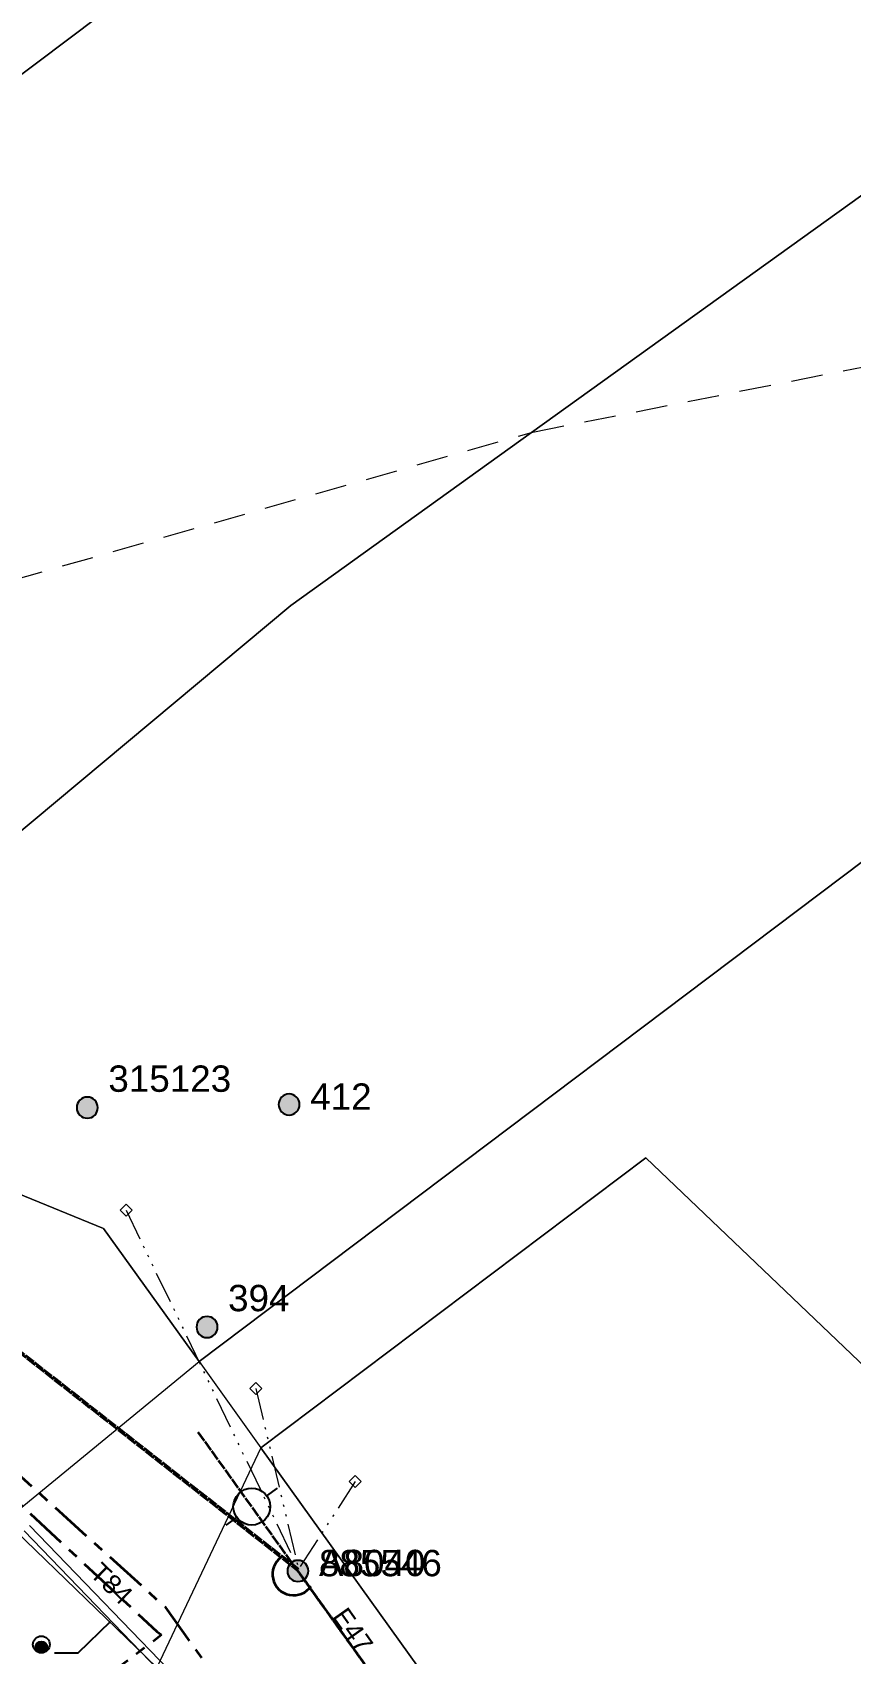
# Model space of a CAD drawing. Header units: metres. Extents: x 308278 to 310511, y 6271134 to 6272874.
# Drawn here: x 309195.5 to 309273.1, y 6272477.3 to 6272631.1 of the extents above; entities that cross this region are included whole.
import ezdxf
from ezdxf.enums import TextEntityAlignment as Align

# ---------------------------------------------------------------- set-up
doc = ezdxf.new("R2010")
doc.units = ezdxf.units.M
doc.set_wipeout_variables(frame=1)
for name, pattern in [('Cable Exist OH', [1, 1, 0]), ('Cable Exist UG', [7, 4, -1, 1, -1]), ('Dash', [5, 3, -2]), ('DASHED', [19.05, 12.7, -6.35]), ('PHANTOMX2', [6.6, 3, -0.75, 0.2, -0.75, 0.2, -0.75, 0.2, -0.75])]:
    doc.linetypes.add(name, pattern=pattern)
doc.layers.get('0').update_dxf_attribs({"color": 6})
for name, color, linetype, lineweight in [('_User Miscellaneous1', 30, 'Continuous', 13), ('_User_HV_Exist', 1, 'Continuous', 35), ('_User_LV_Exist', 5, 'Continuous', 35), ('Cadastre Easements_SP_EXT', 58, 'DASHED', 15), ('Cadastre Land Parcels_SP_EXT', 118, 'Continuous', 15), ('Cadastre Roads_SP_EXT', 218, 'Continuous', 15), ('Mains_HV_EXT', 13, 'Continuous', 25), ('Mains_LV_EXT', 163, 'Continuous', 25), ('Services_SP_EXT', 42, 'PHANTOMX2', 20)]:
    doc.layers.add(name, color=color, linetype=linetype, lineweight=lineweight)
for name, color, linetype in [('Duct_SP_EXT', 30, 'Continuous'), ('Equip_SP_HV_EXT', 7, 'Continuous'), ('SupportsOH_SP_TR_HV_LV_SL_EXT', 7, 'Continuous')]:
    doc.layers.add(name, color=color, linetype=linetype)
doc.styles.add('HVSW_LABEL', font='arial.ttf', dxfattribs={"height": 3.5})
doc.styles.add('POLE_LABEL', font='arial.ttf', dxfattribs={"height": 2})
doc.styles.get("Standard").update_dxf_attribs({"font": 'arial.ttf'})

# ---------------------------------------------------------------- blocks, each defined once
blk = doc.blocks.new('DUCT_EXT')
blk.add_circle((0, 0.8), 0.8)
at = {"flags": 1}
blk.add_attdef('Z', (0, 0), '', height=0.2, dxfattribs=at)
at = {"flags": 9}
for tag, p in [('DUCT_CODE', (0, 0)), ('XSECT_TYPE', (0, -0.2)), ('STATE', (0, -0.6)), ('FB_REFERENCE', (0, -0.4)), ('NOTES', (0, -0.8))]:
    blk.add_attdef(tag, text='', height=0.2, dxfattribs=at).set_placement(p, align=Align.MIDDLE_LEFT)
blk = doc.blocks.new('CCP_EXT')
at = {"flags": 9}
for tag, p in [('LIFE_SUPPORT', (0, -1.6)), ('STATE', (0, -1.8)), ('NOTES', (0, -2))]:
    blk.add_attdef(tag, text='', height=0.2, dxfattribs=at).set_placement(p, align=Align.MIDDLE_LEFT)
at = {"transparency": 33554687}
blk.add_wipeout([(0, 0.57), (0.57, 0), (0, -0.57), (-0.57, 0)], dxfattribs=at)
blk.add_lwpolyline([(-0.57, 0), (0, 0.57), (0.57, 0), (0, -0.57), (-0.57, 0)])
at = {"flags": 1}
blk.add_attdef('Z', (0, 0), '', height=0.2, dxfattribs=at)
at = {"flags": 9}
for tag, p in [('CCP_TYPE', (0, 0)), ('CONSTRUCTED_VOLTAGE', (0, -0.2)), ('OPERATING_VOLTAGE', (0, -0.6)), ('ORIENTATION', (0, -0.8)), ('OWNED_BY', (0, -1)), ('NO_PHASES', (0, -0.4)), ('USAGE', (0, -1.2)), ('LEGEND', (0, -1.4))]:
    blk.add_attdef(tag, text='', height=0.2, dxfattribs=at).set_placement(p, align=Align.MIDDLE_LEFT)
blk = doc.blocks.new('POLE_EXT')
blk.add_hatch(color=256).paths.add_polyline_path([(-1, 0, 1), (1, 0, 1)])
blk.add_lwpolyline([(-1, 0, 1), (1, 0, 1)], format="xyb", close=True)
at = {"flags": 8}
blk.add_attdef('pNumber', text='', height=2, dxfattribs=at).set_placement((2.5, 2.5), align=Align.MIDDLE_CENTER)
at = {"style": 'POLE_LABEL', "flags": 9}
for tag, p in [('STRUCTURE_PLANT_NUMBER', (1.35, 0.03)), ('STREET_CODE', (1.35, -0.2))]:
    blk.add_attdef(tag, text='', height=0.2, dxfattribs=at).set_placement(p, align=Align.MIDDLE_LEFT)
at = {"flags": 9}
for tag, p in [('OWNED_BY', (1.35, -0.4)), ('SPECIAL_USE', (1.35, -0.8)), ('STATE', (1.35, -1)), ('cLV', (1.35, -1.4)), ('hDepth', (1.35, -1.6)), ('PARENT', (1.35, -0.6)), ('USAGE', (1.35, -1.2)), ('hDia', (1.35, -1.8)), ('cHV', (1.35, -2)), ('LBRACKET', (1.35, -2.2)), ('LExisting', (1.35, -2.4)), ('LANTNUMBER', (1.35, -2.6)), ('LOther', (1.35, -2.8)), ('LRemove', (1.35, -3)), ('cLinedev', (1.35, -3.4)), ('pExisting', (1.35, -3.8)), ('pFooting', (1.35, -4.4)), ('pNew', (1.35, -4.6)), ('LEGEND', (1.35, -3.2)), ('LOCATION', (1.35, -3.6)), ('PFNUMBER', (1.35, -4)), ('NEWPFNUMBER', (1.35, -4.2)), ('pRelocate', (1.35, -5)), ('pRemove', (1.35, -5.2)), ('pReplace', (1.35, -5.4)), ('pStay', (1.35, -5.6)), ('pType', (1.35, -5.8)), ('cspan', (1.35, -6)), ('STREETNAME', (1.35, -6.2)), ('SUBURB', (1.35, -6.4)), ('OPERATED_BY', (1.36, -7.01)), ('NOTES', (1.35, -6.6)), ('MAINTAINED_BY', (1.36, -6.81))]:
    blk.add_attdef(tag, text='', height=0.2, dxfattribs=at).set_placement(p, align=Align.MIDDLE_LEFT)
at = {"flags": 1}
blk.add_attdef('Z', (1.35, -7.33), '', height=0.2, dxfattribs=at)
blk = doc.blocks.new('HV_ABS_OPEN_EXT')
at = {"ltscale": 10}
for p, q in [((7.5, 3), (7.5, 1.75)), ((7.5, -1.75), (7.5, -3))]:
    blk.add_line(p, q, dxfattribs=at)
blk.add_circle((7.5, 0), 1.75, dxfattribs=at)
at = {"style": 'HVSW_LABEL', "width": 0.9, "flags": 8}
blk.add_attdef('ASSET_NUM', text='', height=2.5, rotation=270, dxfattribs=at).set_placement((13, 0), align=Align.MIDDLE_CENTER)
at = {"flags": 1}
blk.add_attdef('Z', (0, 0), '', height=0.2, dxfattribs=at)
at = {"flags": 9}
for tag, p in [('ACTUAL_STATUS', (0, -0.4)), ('CONSTRUCTED_VOLTAGE', (0, -0.6)), ('OPERATING_VOLTAGE', (0, -1)), ('ORIENTATION', (0, -1.2)), ('OWNED_BY', (0, -1.4)), ('STATE', (0, -1.6)), ('NO_PHASES', (0, -0.8)), ('SWITCH_TYPE', (0, -1.8)), ('STREETNAME', (0, -2.6)), ('SUBURB', (0, -2.8)), ('USAGE', (0, -2)), ('LEGEND', (0, -2.2)), ('LOCATION', (0, -2.4)), ('NOTES', (0, -3))]:
    blk.add_attdef(tag, text='', height=0.2, dxfattribs=at).set_placement(p, align=Align.MIDDLE_LEFT)
at = {"style": 'HVSW_LABEL', "flags": 9}
blk.add_attdef('STREET_CODE', text='', height=0.2, dxfattribs=at).set_placement((0, -0.2), align=Align.MIDDLE_LEFT)
blk = doc.blocks.new('CABLE_LARGE_EXT')
h = blk.add_hatch(color=256)
edge = h.paths.add_edge_path()
edge.add_arc((0, 0.55), 0.55, 0, 360)
blk.add_circle((0, 0.55), 0.55)
at = {"flags": 1}
blk.add_attdef('Z', (0, 0), '', height=0.2, dxfattribs=at)
at = {"flags": 9}
for tag, p in [('COND_CODE', (0, 0)), ('STATE', (0, -0.4)), ('XSECT_SIZE', (0, -0.6)), ('FB_REFERENCE', (0, -0.2)), ('NOTES', (0, -0.8))]:
    blk.add_attdef(tag, text='', height=0.2, dxfattribs=at).set_placement(p, align=Align.MIDDLE_LEFT)

msp = doc.modelspace()

# ---------------------------------------------------------------- linework, layer by layer
at = {"layer": '_User Miscellaneous1'}
for p, q in [((309194.669, 6272488.953), (309210.474, 6272472.598)), ((309195.187, 6272489.454), (309210.992, 6272473.099))]:
    msp.add_line(p, q, dxfattribs=at)
at = {"layer": '_User_HV_Exist', "linetype": 'Cable Exist OH'}
msp.add_lwpolyline([(309220.586, 6272485.222), (309255.39, 6272436.603)], dxfattribs=at)
at = {"layer": '_User_LV_Exist', "linetype": 'Cable Exist UG', "flags": 128}
msp.add_lwpolyline([(309185.042, 6272500.185), (309187.008, 6272498.245), (309187.008, 6272498.245), (309207.252, 6272479.417), (309207.711, 6272479.08), (309185.557, 6272462.341), (309186.397, 6272460.468), (309186.397, 6272460.468), (309157.484, 6272438.456)], dxfattribs=at)
at = {"layer": '_User_LV_Exist', "linetype": 'Continuous', "flags": 128}
msp.add_lwpolyline([(309219.047, 6272486.448, 1.1860064), (309221.885, 6272483.71)], format="xyb", dxfattribs=at)
at = {"layer": 'Cadastre Easements_SP_EXT', "linetype": 'Dash'}
msp.add_lwpolyline([(309468.864, 6272699.186), (309361.348, 6272678.348), (309228.83, 6272653.04), (309228.759, 6272653.026), (309078.963, 6272610.879), (309056.299, 6272604.498), (309027.171, 6272596.301), (309042.914, 6272583.763), (309045.578, 6272581.641), (309102.86, 6272558.235), (309109.96, 6272555.332), (309130.97, 6272561.316), (309130.97, 6272561.316), (309242.815, 6272593.157), (309242.927, 6272593.189), (309358.456, 6272615.962), (309470.241, 6272637.727)], dxfattribs=at)
at = {"layer": 'Cadastre Land Parcels_SP_EXT', "linetype": 'Continuous'}
for points in [[(309228.83, 6272653.04), (309379.161, 6272766.175), (309372.335, 6272771.102), (309366.135, 6272776.397), (309359.607, 6272783.19), (309352.038, 6272792.366), (309345.29, 6272800.354), (309339.771, 6272806.664), (309339.516, 6272806.863), (309078.963, 6272610.879), (309042.914, 6272583.763), (309045.578, 6272581.641), (309102.86, 6272558.235), (309228.83, 6272653.04)], [(309358.456, 6272615.962), (309468.864, 6272699.186), (309579.505, 6272782.582), (309576.131, 6272782.742), (309567.203, 6272781.236), (309556.864, 6272779.8), (309544.236, 6272777.103), (309528.656, 6272771.322), (309514.895, 6272765.279), (309502.01, 6272760.563), (309488.129, 6272755.422), (309474.698, 6272752.609), (309464.943, 6272752.091), (309463.813, 6272751.987), (309361.348, 6272678.348), (309242.815, 6272593.157), (309219.957, 6272576.729), (309166.63, 6272532.173), (309202.206, 6272517.631), (309211.266, 6272505.008), (309358.456, 6272615.962)], [(309600.857, 6272758.007), (309594.278, 6272762.041), (309588.885, 6272766.976), (309585.976, 6272771.926), (309584.062, 6272776.484), (309582.353, 6272780.149), (309580.451, 6272782.522), (309579.505, 6272782.582), (309468.864, 6272699.186), (309358.456, 6272615.962), (309211.266, 6272505.008), (309217.129, 6272496.841), (309253.633, 6272524.326), (309282.912, 6272496.418), (309470.241, 6272637.727), (309579.538, 6272720.169), (309624.927, 6272754.405), (309622.325, 6272755.946), (309615.569, 6272756.304), (309608.021, 6272755.962), (309600.857, 6272758.007)], [(309449.974, 6272751.316), (309437.075, 6272752.484), (309425.576, 6272753.574), (309416.558, 6272755.409), (309408.423, 6272758.157), (309396.284, 6272761.534), (309386.658, 6272763.855), (309379.161, 6272766.175), (309228.83, 6272653.04), (309102.86, 6272558.235), (309109.96, 6272555.332), (309166.63, 6272532.173), (309219.957, 6272576.729), (309242.815, 6272593.157), (309361.348, 6272678.348), (309463.813, 6272751.987), (309457.758, 6272751.456), (309449.974, 6272751.316)], [(309537.774, 6272625.839), (309582.642, 6272659.752), (309644.181, 6272706.268), (309643.005, 6272709.665), (309640.366, 6272717.377), (309636.521, 6272725.252), (309634.38, 6272730.841), (309633.91, 6272732.066), (309632.65, 6272737.223), (309630.88, 6272742.665), (309628.15, 6272750.075), (309625.323, 6272754.184), (309624.927, 6272754.405), (309579.538, 6272720.169), (309470.241, 6272637.727), (309282.912, 6272496.418), (309253.633, 6272524.326), (309217.129, 6272496.841), (309269.703, 6272423.56), (309537.774, 6272625.839)]]:
    msp.add_lwpolyline(points, close=True, dxfattribs=at)
at = {"layer": 'Cadastre Roads_SP_EXT', "linetype": 'Continuous'}
msp.add_lwpolyline([(309207.248, 6272476.001), (309192.86, 6272489.886), (309192.546, 6272484.694), (309166.069, 6272464.699), (309152.302, 6272454.303), (309140.334, 6272445.266), (309126.501, 6272434.818), (309113.016, 6272424.635), (309110.623, 6272422.827), (309108.23, 6272421.021), (309094.666, 6272410.778), (309081.102, 6272400.534), (309078.709, 6272398.727), (309076.316, 6272396.919), (309063.949, 6272387.58), (309040.544, 6272369.906), (309047.147, 6272355.094), (309207.248, 6272476.001)], close=True, dxfattribs=at)
at = {"layer": 'Duct_SP_EXT'}
msp.add_lwpolyline([(309197.542, 6272477.368), (309199.805, 6272477.385), (309202.861, 6272480.357)], dxfattribs=at)
at = {"layer": 'Mains_HV_EXT', "linetype": 'Cable Exist OH'}
msp.add_lwpolyline([(309220.586, 6272485.222), (309255.39, 6272436.603)], dxfattribs=at)

# ---------------------------------------------------------------- block references
at = {"layer": 'Duct_SP_EXT'}
for name, p in [('DUCT_EXT', (309196.302, 6272477.369)), ('CABLE_LARGE_EXT', (309196.303, 6272477.369))]:
    msp.add_blockref(name, p, dxfattribs=at)
at = {"layer": 'SupportsOH_SP_TR_HV_LV_SL_EXT'}
ref = msp.add_blockref('POLE_EXT', (309200.658, 6272529.1), dxfattribs=at)
ref.add_attrib('ASSET_NUM', '315123', dxfattribs={"layer": '0', "height": 2.5, "style": 'POLE_LABEL'}).set_placement((309202.658, 6272529.85), align=Align.BOTTOM_LEFT)
ref = msp.add_blockref('POLE_EXT', (309219.806, 6272529.398), dxfattribs=at)
ref.add_attrib('ASSET_NUM', '412', dxfattribs={"layer": '0', "height": 2.5, "style": 'POLE_LABEL'}).set_placement((309221.806, 6272530.148), align=Align.MIDDLE_LEFT)
ref = msp.add_blockref('POLE_EXT', (309212.018, 6272508.285), dxfattribs=at)
ref.add_attrib('ASSET_NUM', '394', dxfattribs={"layer": '0', "height": 2.5, "rotation": 0.02752, "style": 'POLE_LABEL'}).set_placement((309214.018, 6272509.035), align=Align.BOTTOM_LEFT)
ref = msp.add_blockref('POLE_EXT', (309220.642, 6272485.143), dxfattribs=at)
ref.add_attrib('ASSET_NUM', '885546', dxfattribs={"layer": '0', "height": 2.5, "style": 'POLE_LABEL'}).set_placement((309222.642, 6272485.893), align=Align.MIDDLE_LEFT)

# ---------------------------------------------------------------- texts
at = {"layer": 'Mains_LV_EXT'}
for s, rotation, p in [('T84', 316.01991, (309200.771, 6272484.801)), ('E47', 305.20025, (309223.84, 6272480.829))]:
    msp.add_text(s, height=1.8, rotation=rotation, dxfattribs=at).set_placement(p)

# ---------------------------------------------------------------- next in the draw order: block references
at = {"layer": 'Services_SP_EXT'}
for p in [(309204.351, 6272519.361), (309216.649, 6272502.444), (309226.081, 6272493.627)]:
    msp.add_blockref('CCP_EXT', p, dxfattribs=at)

# ---------------------------------------------------------------- next in the draw order: linework, layer by layer
at = {"layer": '_User_HV_Exist', "linetype": 'Cable Exist OH'}
msp.add_lwpolyline([(309099.018, 6272555.549), (309165.495, 6272528.392), (309220.586, 6272485.222)], dxfattribs=at)
at = {"layer": '_User_LV_Exist', "linetype": 'Cable Exist OH', "flags": 128}
for points in [[(309220.699, 6272485.321), (309165.737, 6272528.332)], [(309255.367, 6272436.719), (309211.144, 6272498.384)]]:
    msp.add_lwpolyline(points, dxfattribs=at)
at = {"layer": '_User_LV_Exist', "linetype": 'Cable Exist UG', "flags": 128}
msp.add_lwpolyline([(309228.606, 6272449.651), (309229.222, 6272452.223), (309229.222, 6272452.223), (309208.109, 6272481.664), (309187.31, 6272500.478), (309185.225, 6272500.177)], dxfattribs=at)
at = {"layer": 'Cadastre Roads_SP_EXT', "linetype": 'Continuous'}
for points in [[(309211.266, 6272505.008), (309202.206, 6272517.631), (309166.63, 6272532.173), (309134.779, 6272545.19), (309128.745, 6272525.814), (309152.328, 6272516.208), (309169.676, 6272509.143), (309175.264, 6272506.866), (309183.657, 6272498.767), (309192.86, 6272489.886), (309211.266, 6272505.008)], [(309261.066, 6272417.086), (309269.703, 6272423.56), (309217.129, 6272496.841), (309207.248, 6272476.001), (309253.543, 6272411.446), (309261.066, 6272417.086)]]:
    msp.add_lwpolyline(points, close=True, dxfattribs=at)
at = {"layer": 'Mains_HV_EXT', "linetype": 'Cable Exist OH'}
msp.add_lwpolyline([(309099.018, 6272555.549), (309165.495, 6272528.392), (309220.586, 6272485.222)], dxfattribs=at)
at = {"layer": 'Services_SP_EXT'}
for points in [[(309204.351, 6272519.361), (309220.699, 6272485.321)], [(309216.649, 6272502.444), (309220.699, 6272485.321)], [(309226.081, 6272493.627), (309220.699, 6272485.321)]]:
    msp.add_lwpolyline(points, dxfattribs=at)

# ---------------------------------------------------------------- next in the draw order: block references
at = {"layer": 'Equip_SP_HV_EXT'}
ref = msp.add_blockref('HV_ABS_OPEN_EXT', (309220.636, 6272485.152), dxfattribs=dict(at, rotation=125.6543361188953))
ref.add_attrib('ASSET_NUM', 'A8040', dxfattribs={"layer": '0', "height": 2.5}).set_placement((309222.636, 6272485.902), align=Align.MIDDLE_LEFT)

doc.saveas('drawing.dxf')
